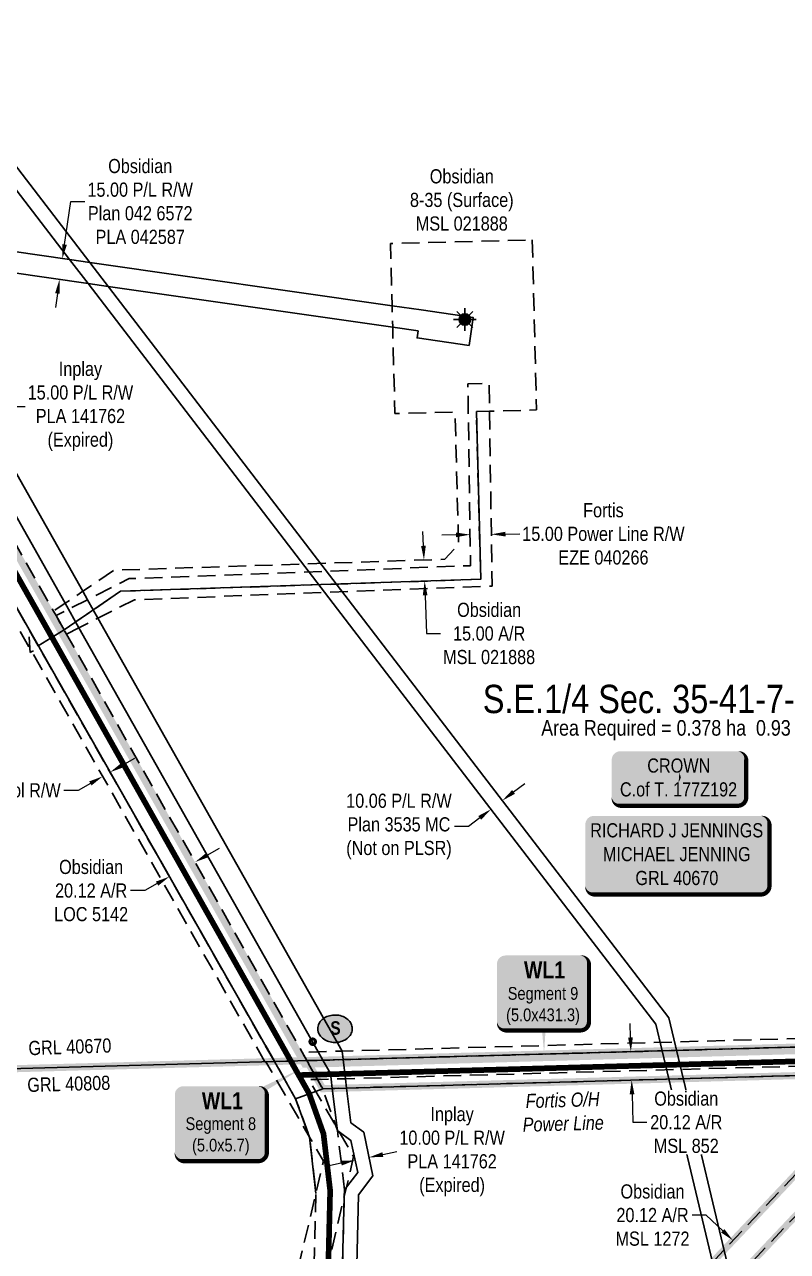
# Model space of a CAD drawing. Extents: x 632269 to 650517, y 5825252 to 5832959.
# Drawn here: x 642421 to 642960, y 5826031 to 5826897 of the extents above; entities that cross this region are included whole.
import ezdxf
from ezdxf.enums import TextEntityAlignment as Align

# ---------------------------------------------------------------- set-up
doc = ezdxf.new("R2010")
doc.units = 0
doc.header["$LTSCALE"] = 5
doc.header["$PDMODE"] = 35
doc.header["$PDSIZE"] = 10
for name, pattern in [('CENTERLINEX3', [5, 2.5, -1, 0.5, -1]), ('foc-ACCESSROAD', [3.75, 2.5, -1.25]), ('foc-FLOWLINE', [3.75, 2.5, -1.25])]:
    doc.linetypes.add(name, pattern=pattern)
doc.layers.get('Defpoints').update_dxf_attribs({"color": 9})
for name, color, linetype in [('AS-OWNER', 7, 'Continuous'), ('AS-POWER', 104, 'foc-POWER'), ('AS-POWER-T', 104, 'Continuous'), ('AS-ROADS', 254, 'Continuous'), ('C-AR', 13, 'foc-ACCESSROAD'), ('C-RW', 13, 'Continuous'), ('C-SYMBOL', 7, 'Continuous'), ('C-WS', 13, 'foc-ACCESSROAD'), ('C-WS-S', 8, 'Continuous'), ('CG-NOTES', 7, 'Continuous'), ('F-EZE', 190, 'foc-FLOWLINE'), ('F-RW', 190, 'Continuous'), ('L-AREAREQUIRED', 7, 'Continuous'), ('L-SEC', 7, 'Continuous'), ('P-PROPOSED-WL1', 10, 'Continuous'), ('P-STATION', 7, 'Continuous')]:
    doc.layers.add(name, color=color, linetype=linetype)
doc.layers.add('AS-TRAPPER BOUNDARY', color=7, linetype='CENTERLINEX3', true_color=0xb85c00, transparency=0.6)
doc.layers.add('AS-TRAPPER-T', color=7, linetype='Continuous', true_color=0xc26100)
for name, color, linetype, lineweight in [('C-AR-T', 13, 'Continuous', 9), ('C-RW-T', 13, 'Continuous', 9), ('C-WS-T', 13, 'Continuous', 9), ('F-EZE-T', 190, 'Continuous', 9), ('F-RW-T', 190, 'Continuous', 9)]:
    doc.layers.add(name, color=color, linetype=linetype, lineweight=lineweight)
doc.styles.add('100L', font='ARIALN.TTF', dxfattribs={"height": 11})
doc.styles.add('175L', font='ARIALN.TTF', dxfattribs={"height": 20})
doc.styles.add('80', font='ARIALN.TTF', dxfattribs={"height": 10})
doc.styles.add('80CG', font='ARIALN.TTF', dxfattribs={"height": 10})
doc.styles.add('BOLD', font='ARIALNB.TTF')
doc.styles.add('foc-LtypeFont', font='ARIALN.TTF', dxfattribs={"height": 7.35})
doc.linetypes.add('foc-POWER', pattern='A,6,-1,["P",foc-LtypeFont,S=0.2,R=0,X=-0.625,Y=-0.75],-1.24,4', length=12.24)
doc.dimstyles.new('Compass 5 000', dxfattribs={"dimscale": 5, "dimtxt": 9, "dimasz": 2, "dimexe": 0.2, "dimexo": 0.0625, "dimgap": 0.5, "dimtad": 0, "dimtih": 1, "dimtoh": 1, "dimzin": 0, "dimdsep": 46, "dimtxsty": '80CG', "dimcen": 0.1, "dimse1": 1, "dimse2": 1, "dimclrd": 256, "dimclrt": 256, "dimaunit": 1, "dimadec": 4, "dimazin": 0, "dimtfac": 0.06, "dimtofl": 0, "dimtmove": 0, "dimatfit": 1, "dimfxl": 0.2, "dimtolj": 1, "dimtzin": 0, "dimlwd": -1, "dimarcsym": 0})

# ---------------------------------------------------------------- blocks, each defined once
blk = doc.blocks.new('*D432')
at = {"layer": 'Defpoints', "color": 0, "transparency": 16777216}
for p in [(642750.89, 5826537.14), (642736.01, 5826528.27), (642751.02, 5826528.49)]:
    blk.add_point(p, dxfattribs=at)
at = {"layer": 'F-EZE-T', "transparency": 16777216}
for p, q in [((642725.88, 5826536.77), (642715.88, 5826536.62)), ((642760.89, 5826537.28), (642770.89, 5826537.43))]:
    blk.add_line(p, q, dxfattribs=at)
for points in [[(642725.86, 5826538.44), (642725.91, 5826535.1), (642735.88, 5826536.92)], [(642760.86, 5826538.95), (642760.91, 5826535.62), (642750.89, 5826537.14)]]:
    blk.add_solid(points, dxfattribs=at)
at = {"layer": 'F-EZE-T', "transparency": 16777216, "insert": (642830.02, 5826537.43), "char_height": 10, "attachment_point": 5, "style": '80CG'}
blk.add_mtext('\\A1;Fortis\\P15.00 Power Line R/W\\PEZE 040266', dxfattribs=at)
blk = doc.blocks.new('*D446')
at = {"layer": 'Defpoints', "color": 0, "transparency": 16777216}
for p in [(642482.03, 5826368.55), (642476.52, 5826366.17), (642476.84, 5826365.6)]:
    blk.add_point(p, dxfattribs=at)
at = {"layer": 'F-EZE-T', "transparency": 16777216}
for p, q in [((642490.4, 5826374.06), (642499.1, 5826379)), ((642467.83, 5826361.23), (642459.13, 5826356.29)), ((642459.13, 5826356.29), (642449.13, 5826356.29))]:
    blk.add_line(p, q, dxfattribs=at)
for points in [[(642489.58, 5826375.51), (642491.23, 5826372.61), (642481.71, 5826369.12)], [(642467, 5826362.68), (642468.65, 5826359.78), (642476.52, 5826366.17)]]:
    blk.add_solid(points, dxfattribs=at)
at = {"layer": 'F-EZE-T', "transparency": 16777216, "insert": (642373.98, 5826356.29), "char_height": 10, "attachment_point": 5, "style": '80CG'}
blk.add_mtext('\\A1;Fortis\\P6.00 Vegetation Control R/W\\PEZE 880143', dxfattribs=at)
blk = doc.blocks.new('*D475')
at = {"layer": 'C-AR-T', "transparency": 16777216}
for p, q in [((642550.39, 5826310.59), (642559.09, 5826315.53)), ((642514.95, 5826290.45), (642506.26, 5826285.51)), ((642506.26, 5826285.51), (642496.26, 5826285.51))]:
    blk.add_line(p, q, dxfattribs=at)
for points in [[(642549.57, 5826312.04), (642551.22, 5826309.14), (642541.7, 5826305.65)], [(642514.13, 5826291.9), (642515.78, 5826289), (642523.65, 5826295.39)]]:
    blk.add_solid(points, dxfattribs=at)
at = {"layer": 'Defpoints', "color": 0, "transparency": 16777216}
for p in [(642542.89, 5826303.56), (642523.65, 5826295.39), (642524.83, 5826293.31)]:
    blk.add_point(p, dxfattribs=at)
at = {"layer": 'C-AR-T', "transparency": 16777216, "insert": (642468.36, 5826285.51), "char_height": 10, "attachment_point": 5, "style": '80CG'}
blk.add_mtext('\\A1;Obsidian\\P20.12 A/R\\PLOC 5142', dxfattribs=at)
blk = doc.blocks.new('*D498')
at = {"layer": 'C-AR-T', "transparency": 16777216}
for p, q in [((642849.11, 5826181.76), (642848.84, 5826191.76)), ((642850.22, 5826141.65), (642850.77, 5826121.88)), ((642850.77, 5826121.88), (642860.77, 5826121.88))]:
    blk.add_line(p, q, dxfattribs=at)
for points in [[(642850.78, 5826181.81), (642847.45, 5826181.72), (642849.39, 5826171.76)], [(642851.89, 5826141.69), (642848.56, 5826141.6), (642849.95, 5826151.64)]]:
    blk.add_solid(points, dxfattribs=at)
at = {"layer": 'Defpoints', "color": 0, "transparency": 16777216}
for p in [(642898.44, 5826173.12), (642849.95, 5826151.64), (642899, 5826153)]:
    blk.add_point(p, dxfattribs=at)
at = {"layer": 'C-AR-T', "transparency": 16777216, "insert": (642888.51, 5826121.88), "char_height": 10, "attachment_point": 5, "style": '80CG', "bg_fill": 3, "box_fill_scale": 1.1, "bg_fill_color": 256, "bg_fill_true_color": 13158600, "bg_fill_transparency": 0}
blk.add_mtext('\\A1;Obsidian\\P20.12 A/R\\PMSL 852', dxfattribs=at)
blk = doc.blocks.new('*D512')
at = {"layer": 'C-AR-T', "transparency": 16777216}
for p, q in [((642902.55, 5826056.32), (642892.55, 5826056.32)), ((642914.24, 5826045.26), (642902.55, 5826056.32)), ((642943.39, 5826017.68), (642950.66, 5826010.81))]:
    blk.add_line(p, q, dxfattribs=at)
for points in [[(642915.38, 5826046.47), (642913.09, 5826044.05), (642921.5, 5826038.39)], [(642944.54, 5826018.89), (642942.25, 5826016.47), (642936.13, 5826024.55)]]:
    blk.add_solid(points, dxfattribs=at)
at = {"layer": 'Defpoints', "color": 0, "transparency": 16777216}
for p in [(642930.28, 5826047.66), (642921.5, 5826038.39), (642944.9, 5826033.82)]:
    blk.add_point(p, dxfattribs=at)
at = {"layer": 'C-AR-T', "transparency": 16777216, "insert": (642864.67, 5826056.32), "char_height": 10, "attachment_point": 5, "style": '80CG'}
blk.add_mtext('\\A1;Obsidian\\P20.12 A/R\\PMSL 1272', dxfattribs=at)
blk = doc.blocks.new('*D526')
at = {"layer": 'C-AR-T', "transparency": 16777216}
for p, q in [((642702.97, 5826529.04), (642702.64, 5826539.04)), ((642704.14, 5826494.05), (642705.05, 5826467.09)), ((642705.05, 5826467.09), (642715.05, 5826467.09))]:
    blk.add_line(p, q, dxfattribs=at)
for points in [[(642704.64, 5826529.1), (642701.31, 5826528.99), (642703.31, 5826519.05)], [(642705.81, 5826494.11), (642702.48, 5826494), (642703.81, 5826504.05)]]:
    blk.add_solid(points, dxfattribs=at)
at = {"layer": 'Defpoints', "color": 0, "transparency": 16777216}
for p in [(642689.74, 5826518.59), (642690.25, 5826503.59), (642703.81, 5826504.05)]:
    blk.add_point(p, dxfattribs=at)
at = {"layer": 'C-AR-T', "transparency": 16777216, "insert": (642749.35, 5826467.09), "char_height": 10, "attachment_point": 5, "style": '80CG'}
blk.add_mtext('\\A1;Obsidian\\P15.00 A/R\\PMSL 021888', dxfattribs=at)
blk = doc.blocks.new('*D573')
at = {"layer": 'C-RW-T', "transparency": 16777216}
for p, q in [((642543.23, 5825974.76), (642533.23, 5825974.76)), ((642544.62, 5825951.72), (642543.23, 5825974.76)), ((642546.42, 5825921.72), (642547.02, 5825911.73))]:
    blk.add_line(p, q, dxfattribs=at)
for points in [[(642546.28, 5825951.82), (642542.95, 5825951.62), (642545.22, 5825941.74)], [(642548.08, 5825921.82), (642544.76, 5825921.62), (642545.82, 5825931.7)]]:
    blk.add_solid(points, dxfattribs=at)
at = {"layer": 'Defpoints', "color": 0, "transparency": 16777216}
for p in [(642532.94, 5825941), (642545.22, 5825941.74), (642533.54, 5825930.96)]:
    blk.add_point(p, dxfattribs=at)
at = {"layer": 'C-RW-T', "transparency": 16777216, "insert": (642494.15, 5825974.76), "char_height": 10, "attachment_point": 5, "style": '80CG'}
blk.add_mtext('\\A1;Obsidian\\P10.06 P/L R/W\\PPlan 3703 NY\\PPLA 2202', dxfattribs=at)
blk = doc.blocks.new('*D597')
at = {"layer": 'C-RW-T', "transparency": 16777216}
for p, q in [((642449.57, 5826741.9), (642453.93, 5826772.19)), ((642453.93, 5826772.19), (642463.93, 5826772.19)), ((642444.59, 5826707.27), (642443.17, 5826697.37))]:
    blk.add_line(p, q, dxfattribs=at)
for points in [[(642447.92, 5826742.14), (642451.22, 5826741.66), (642448.15, 5826732)], [(642442.94, 5826707.5), (642446.24, 5826707.03), (642446.02, 5826717.16)]]:
    blk.add_solid(points, dxfattribs=at)
at = {"layer": 'Defpoints', "color": 0, "transparency": 16777216}
for p in [(642446.02, 5826717.16), (642514.56, 5826722.45), (642512.43, 5826707.62)]:
    blk.add_point(p, dxfattribs=at)
at = {"layer": 'C-RW-T', "transparency": 16777216, "insert": (642503.01, 5826772.19), "char_height": 10, "attachment_point": 5, "style": '80CG'}
blk.add_mtext('\\A1;Obsidian\\P15.00 P/L R/W\\PPlan 042 6572\\PPLA 042587', dxfattribs=at)
blk = doc.blocks.new('*D644')
at = {"layer": 'Defpoints', "color": 0, "transparency": 16777216}
for p in [(642654.47, 5826096.39), (642664.25, 5826098.43), (642664.53, 5826097.09)]:
    blk.add_point(p, dxfattribs=at)
at = {"layer": 'F-RW-T', "transparency": 16777216}
for p, q in [((642674.32, 5826099.13), (642684.11, 5826101.17)), ((642644.96, 5826093), (642635.17, 5826090.96))]:
    blk.add_line(p, q, dxfattribs=at)
for points in [[(642673.98, 5826100.76), (642674.66, 5826097.5), (642664.53, 5826097.09)], [(642644.62, 5826094.63), (642645.3, 5826091.37), (642654.75, 5826095.04)]]:
    blk.add_solid(points, dxfattribs=at)
at = {"layer": 'F-RW-T', "transparency": 16777216, "insert": (642723.2, 5826101.17), "char_height": 10, "attachment_point": 5, "style": '80CG'}
blk.add_mtext('\\A1;Inplay\\P10.00 P/L R/W\\PPLA 141762\\P(Expired)', dxfattribs=at)
blk = doc.blocks.new('*D645')
at = {"layer": 'Defpoints', "color": 0, "transparency": 16777216}
for p in [(642394.31, 5826617.7), (642396.86, 5826613.18), (642383.79, 5826605.81)]:
    blk.add_point(p, dxfattribs=at)
at = {"layer": 'F-RW-T', "transparency": 16777216}
for p, q in [((642403.02, 5826622.61), (642411.73, 5826627.53)), ((642411.73, 5826627.53), (642421.73, 5826627.53)), ((642372.53, 5826605.42), (642363.82, 5826600.51))]:
    blk.add_line(p, q, dxfattribs=at)
for points in [[(642402.2, 5826624.06), (642403.84, 5826621.16), (642394.31, 5826617.7)], [(642371.71, 5826606.87), (642373.35, 5826603.97), (642381.24, 5826610.33)]]:
    blk.add_solid(points, dxfattribs=at)
at = {"layer": 'F-RW-T', "transparency": 16777216, "insert": (642460.81, 5826627.53), "char_height": 10, "attachment_point": 5, "style": '80CG'}
blk.add_mtext('\\A1;Inplay\\P15.00 P/L R/W\\PPLA 141762\\P(Expired)', dxfattribs=at)
blk = doc.blocks.new('GAS')
h = blk.add_hatch(color=255)
h.dxf.hatch_style = 1
edge = h.paths.add_edge_path()
edge.add_arc((0, 0), 0.9, 0, 360)
for p, q in [((-0.81, 0), (-1.62, 0)), ((-0.57, 0.57), (-1.14, 1.14)), ((0, 0.81), (0, 1.62)), ((0.57, 0.57), (1.14, 1.14)), ((1.62, 0), (0.81, 0)), ((-0.57, -0.57), (-1.14, -1.14)), ((0, -0.81), (0, -1.62)), ((1.14, -1.14), (0.57, -0.57))]:
    blk.add_line(p, q)
blk.add_circle((0, 0), 0.8)
blk = doc.blocks.new('AA')
at = {"const_width": 4}
blk.add_lwpolyline([(-1, 0, 1), (1, 0, 1)], format="xyb", close=True, dxfattribs=at)
blk.add_circle((0, 0), 2)
blk = doc.blocks.new('Route_Letters')
h = blk.add_hatch(color=255)
h.dxf.hatch_style = 1
edge = h.paths.add_edge_path()
edge.add_ellipse((-0.12, 0.46), major_axis=(-11.97, 0), ratio=0.789318, start_angle=0, end_angle=360)
at = {"color": 5}
blk.add_open_spline([(-12.34, 0.46), (-12.34, -0.25), (-12.24, -0.97), (-11.72, -2.79), (-11.14, -3.88), (-9.56, -5.81), (-8.54, -6.66), (-6.22, -8.02), (-4.9, -8.54), (-2.12, -9.17), (-0.66, -9.3), (2.22, -9.13), (3.64, -8.84), (6.27, -7.89), (7.48, -7.22), (9.54, -5.6), (10.38, -4.64), (11.6, -2.54), (11.97, -1.4), (12.18, 0.91), (12.02, 2.08), (11.2, 4.3), (10.54, 5.35), (8.8, 7.2), (7.72, 7.99), (5.29, 9.24), (3.93, 9.68), (1.11, 10.18), (-0.35, 10.23), (-3.22, 9.91), (-4.61, 9.55), (-7.16, 8.47), (-8.32, 7.75), (-10.24, 6.02), (-11, 5.02), (-12.05, 2.86), (-12.32, 1.7), (-12.34, 0.52), (-12.34, 0.49), (-12.34, 0.46)], degree=3, knots=[0, 0, 0, 0, 0.219529, 0.219529, 0.575727, 0.575727, 0.931924, 0.931924, 1.288121, 1.288121, 1.644318, 1.644318, 2.000515, 2.000515, 2.356712, 2.356712, 2.712909, 2.712909, 3.069107, 3.069107, 3.425304, 3.425304, 3.781501, 3.781501, 4.137698, 4.137698, 4.493895, 4.493895, 4.850092, 4.850092, 5.20629, 5.20629, 5.562487, 5.562487, 5.918684, 5.918684, 6.274881, 6.274881, 6.283185, 6.283185, 6.283185, 6.283185], dxfattribs=at)
at = {"color": 14, "style": 'BOLD'}
blk.add_attdef('A', text='', height=9.5, dxfattribs=at).set_placement((0.22, 0.98), align=Align.MIDDLE)
blk = doc.blocks.new('*U778')
h = blk.add_hatch(color=59)
edge = h.paths.add_edge_path()
edge.add_line((-41.5, -20), (41.5, -20))
edge.add_arc((41.5, -14), 6, 270, 360)
edge.add_line((47.5, -14), (47.5, 12.5))
edge.add_arc((41.5, 12.5), 6, 0, 90)
edge.add_line((41.5, 18.5), (-41.5, 18.5))
edge.add_arc((-41.5, 12.5), 6, 90, 180)
edge.add_line((-47.5, 12.5), (-47.5, -14))
edge.add_arc((-41.5, -14), 6, 180, 270)
at = {"color": 1, "flags": 128}
blk.add_lwpolyline([(-41.5, -20, 3, 3, 0), (41.5, -20, 3, 3, 0.414214), (47.5, -14, 3, 3, 0), (47.5, 12.5, 3, 0, 0.414214), (41.5, 18.5, 0, 0, 0), (-41.5, 18.5, 0, 0, 0.414214), (-47.5, 12.5, 0, 0, 0), (-47.5, -14, 0, 3, 0.414214)], format="xyseb", close=True, dxfattribs=at)
blk.add_lwpolyline([(1.32, -0.1, 0, 7.5, 0), (0, 0, 0, 0, 0)], format="xyseb", dxfattribs=at)
at = {"color": 1, "style": '80'}
blk.add_attdef('ENTER_TEXT_001', (-37.03, -4.99), '', height=10, dxfattribs=at)
blk = doc.blocks.new('*D824')
at = {"layer": 'Defpoints', "color": 0, "transparency": 16777216}
for p in [(642750.64, 5826342.98), (642766.4, 5826338.98), (642758.41, 5826332.85)]:
    blk.add_point(p, dxfattribs=at)
at = {"layer": 'F-RW-T', "transparency": 16777216}
for p, q in [((642766.57, 5826355.19), (642774.51, 5826361.27)), ((642742.7, 5826336.9), (642734.77, 5826330.82)), ((642734.77, 5826330.82), (642724.77, 5826330.82))]:
    blk.add_line(p, q, dxfattribs=at)
for points in [[(642765.56, 5826356.51), (642767.59, 5826353.87), (642758.64, 5826349.11)], [(642741.69, 5826338.22), (642743.72, 5826335.58), (642750.64, 5826342.98)]]:
    blk.add_solid(points, dxfattribs=at)
at = {"layer": 'F-RW-T', "transparency": 16777216, "insert": (642685.68, 5826330.82), "char_height": 10, "attachment_point": 5, "style": '80CG'}
blk.add_mtext('\\A1;10.06 P/L R/W\\PPlan 3535 MC\\P(Not on PLSR)', dxfattribs=at)
blk = doc.blocks.new('*U833')
h = blk.add_hatch(color=59)
edge = h.paths.add_edge_path()
edge.add_line((-59, -28.5), (59, -28.5))
edge.add_arc((59, -22.5), 6, 270, 360)
edge.add_line((65, -22.5), (65, 21))
edge.add_arc((59, 21), 6, 0, 90)
edge.add_line((59, 27), (-59, 27))
edge.add_arc((-59, 21), 6, 90, 180)
edge.add_line((-65, 21), (-65, -22.5))
edge.add_arc((-59, -22.5), 6, 180, 270)
at = {"color": 1, "flags": 128}
blk.add_lwpolyline([(-59, -28.5, 3, 3, 0), (59, -28.5, 3, 3, 0.414214), (65, -22.5, 3, 3, 0), (65, 21, 3, 0, 0.414214), (59, 27, 0, 0, 0), (-59, 27, 0, 0, 0.414214), (-65, 21, 0, 0, 0), (-65, -22.5, 0, 3, 0.414214)], format="xyseb", close=True, dxfattribs=at)
blk.add_lwpolyline([(-23.59, -2.98, 0, 7.5, 0), (0, 0, 0, 0, 0)], format="xyseb", dxfattribs=at)
at = {"color": 1, "style": '80'}
blk.add_attdef('ENTER_TEXT_001', (-37.03, -4.99), '', height=10, dxfattribs=at)
blk = doc.blocks.new('*U849')
h = blk.add_hatch(color=254)
edge = h.paths.add_edge_path()
edge.add_line((-26.5, -34.46), (26.5, -34.46))
edge.add_arc((26.5, -28.46), 6, 270, 360)
edge.add_line((32.5, -28.46), (32.5, 12.5))
edge.add_arc((26.5, 12.5), 6, 0, 90)
edge.add_line((26.5, 18.5), (-26.5, 18.5))
edge.add_arc((-26.5, 12.5), 6, 90, 180)
edge.add_line((-32.5, 12.5), (-32.5, -28.46))
edge.add_arc((-26.5, -28.46), 6, 180, 270)
at = {"color": 1, "true_color": 0xff1414, "flags": 128}
blk.add_lwpolyline([(57.95, 31.51, 0, 7.5, 0), (0, 0, 0, 0, 0)], format="xyseb", dxfattribs=at)
blk.add_lwpolyline([(-26.5, -34.46, 3, 3, 0), (26.5, -34.46, 3, 3, 0.414214), (32.5, -28.46, 3, 3, 0), (32.5, 12.5, 3, 0, 0.414214), (26.5, 18.5, 0, 0, 0), (-26.5, 18.5, 0, 0, 0.414214), (-32.5, 12.5, 0, 0, 0), (-32.5, -28.46, 0, 3, 0.414214)], format="xyseb", close=True, dxfattribs=at)
at = {"color": 1, "true_color": 0xff1414}
for tag, p, height, style in [('TEMP_AREA_W1_001', (-9.21, 2.24), 12, 'BOLD'), ('ENTER_TEXT_001', (-30.66, -12.93), 9, '80')]:
    blk.add_attdef(tag, p, '', height=height, dxfattribs=dict(at, style=style))
blk = doc.blocks.new('*U850')
h = blk.add_hatch(color=254)
edge = h.paths.add_edge_path()
edge.add_line((-26.5, -34.46), (26.5, -34.46))
edge.add_arc((26.5, -28.46), 6, 270, 360)
edge.add_line((32.5, -28.46), (32.5, 12.5))
edge.add_arc((26.5, 12.5), 6, 0, 90)
edge.add_line((26.5, 18.5), (-26.5, 18.5))
edge.add_arc((-26.5, 12.5), 6, 90, 180)
edge.add_line((-32.5, 12.5), (-32.5, -28.46))
edge.add_arc((-26.5, -28.46), 6, 180, 270)
at = {"color": 1, "true_color": 0xff1414, "flags": 128}
blk.add_lwpolyline([(-26.5, -34.46, 3, 3, 0), (26.5, -34.46, 3, 3, 0.414214), (32.5, -28.46, 3, 3, 0), (32.5, 12.5, 3, 0, 0.414214), (26.5, 18.5, 0, 0, 0), (-26.5, 18.5, 0, 0, 0.414214), (-32.5, 12.5, 0, 0, 0), (-32.5, -28.46, 0, 3, 0.414214)], format="xyseb", close=True, dxfattribs=at)
blk.add_lwpolyline([(0.81, -51.2, 0, 7.5, 0), (0, 0, 0, 0, 0)], format="xyseb", dxfattribs=at)
at = {"color": 1, "true_color": 0xff1414}
for tag, p, height, style in [('TEMP_AREA_W1_001', (-9.21, 2.24), 12, 'BOLD'), ('ENTER_TEXT_001', (-30.66, -12.93), 9, '80')]:
    blk.add_attdef(tag, p, '', height=height, dxfattribs=dict(at, style=style))

msp = doc.modelspace()

# ---------------------------------------------------------------- hatches: boundary and pattern name
at = {"layer": 'P-PROPOSED-WL1', "linetype": 'Continuous'}
h = msp.add_hatch(color=256, dxfattribs=at)
h.dxf.hatch_style = 1
h.paths.add_polyline_path([(643053.036, 5826177.405), (643053.183, 5826172.408), (642652.061, 5826161.314), (642646.423, 5826161.142), (642631.215, 5826160.721), (642617.828, 5826160.351), (642613.014, 5826168.905), (642446.628, 5826464.232), (642444.895, 5826467.297), (642439.235, 5826477.311), (642437.483, 5826480.41), (642334.501, 5826662.59), (642324.65, 5826676.946), (642283.355, 5826737.13), (642229.048, 5826816.278), (642134.609, 5826953.795), (642070.363, 5827047.452), (642061.896, 5827059.768), (641871.082, 5827337.955), (641811.883, 5827424.26), (641694.172, 5827595.81), (641691.906, 5827599.113), (641677.332, 5827620.355), (641654.645, 5827715.616), (641652.258, 5827725.64), (641651.499, 5827728.828), (641649.868, 5827735.675), (641649.118, 5827738.825), (641647.651, 5827744.977), (641652.753, 5827745.129), (641653.98, 5827739.985), (641654.73, 5827736.832), (641656.361, 5827729.986), (641657.12, 5827726.798), (641659.507, 5827716.774), (641681.979, 5827622.416), (641696.028, 5827601.94), (641698.294, 5827598.637), (641816.004, 5827427.088), (641875.204, 5827340.782), (642066.016, 5827062.598), (642074.482, 5827050.283), (642138.731, 5826956.622), (642233.169, 5826819.108), (642287.476, 5826739.958), (642328.772, 5826679.774), (642338.745, 5826665.239), (642441.835, 5826482.869), (642443.586, 5826479.77), (642449.247, 5826469.757), (642450.981, 5826466.689), (642617.369, 5826171.359), (642620.705, 5826165.431), (642631.077, 5826165.718), (642646.277, 5826166.138), (642651.916, 5826166.31)])

# ---------------------------------------------------------------- linework, layer by layer
at = {"layer": 'AS-POWER', "flags": 128}
for points in [[(642159.796, 5826883.418), (642171.938, 5826872.76), (642234.151, 5826782.091), (642309.3, 5826672.567), (642597.718, 5826164.795), (642612.756, 5826138.559), (642622.553, 5826111.428), (642626.994, 5826071.645)], [(642612.756, 5826138.559), (642631.878, 5826145.616), (643033.468, 5826156.723), (643053.634, 5826157.122), (643081.554, 5826178.251), (643608.981, 5826735.684), (644369.666, 5826751.808), (644467.068, 5826839.373)], [(642431.053, 5826458.338), (642449.247, 5826469.757), (642489.152, 5826496.931), (642743.378, 5826505.373), (642740.329, 5826623.912)]]:
    msp.add_lwpolyline(points, dxfattribs=at)
at = {"layer": 'AS-ROADS', "const_width": 3.999, "flags": 128}
for points in [[(641807.707, 5827421.39), (641866.911, 5827335.093), (642057.726, 5827056.905), (642066.194, 5827044.586), (642130.438, 5826950.933), (642224.878, 5826813.415), (642279.184, 5826734.268), (642320.48, 5826674.084), (642330.205, 5826659.91), (642433.08, 5826477.92), (642434.831, 5826474.822), (642440.492, 5826464.808), (642442.222, 5826461.746), (642608.607, 5826166.422), (642611.94, 5826160.499), (642619.435, 5826147.2), (642622.332, 5826142.061), (642631.635, 5826115.904), (642632.407, 5826113.768), (642637.103, 5826073.642), (642637.009, 5826069.803), (642635.67, 5826015.051)], [(643604.539, 5826745.622), (643057.303, 5826167.253), (643033.23, 5826166.777), (642648.434, 5826156.126), (642642.921, 5826155.974), (642638.353, 5826155.851), (642614.916, 5826155.219)]]:
    msp.add_lwpolyline(points, dxfattribs=at)
at = {"layer": 'AS-TRAPPER BOUNDARY', "const_width": 4.998, "flags": 128}
msp.add_lwpolyline([(642620.705, 5826165.431), (642631.093, 5826147), (642631.878, 5826145.616), (643033.468, 5826156.723), (642895.919, 5826011.348), (642773.966, 5826007.976), (642777.339, 5825886.023), (642899.291, 5825889.395), (642896.706, 5825982.887), (643047.354, 5826142.104), (643053.873, 5826148.994)], dxfattribs=at)
at = {"layer": 'C-AR', "flags": 128}
msp.add_lwpolyline([(642396.889, 5825466.058), (642455.295, 5825356.774), (642432.798, 5825356.154), (642379.306, 5825456.242), (642365.704, 5825479.596), (642359.612, 5825506.092), (642357.614, 5825532), (642364.201, 5825619.23), (642368.728, 5825691.075), (642386.34, 5825741.56), (642402.858, 5825776.865), (642407.254, 5825786.263), (642412.469, 5825797.41), (642417.066, 5825805.007), (642426.664, 5825820.866), (642457.58, 5825846.332), (642539.295, 5825882.063), (642577.312, 5825921.47), (642578.658, 5825923.7), (642585.006, 5825934.121), (642591.368, 5825944.575), (642600.765, 5825960.384), (642609.968, 5825975.721), (642625.658, 5826017.016), (642626.994, 5826071.645), (642627.032, 5826073.177), (642622.553, 5826111.428), (642612.756, 5826138.559), (642597.864, 5826164.799), (642431.807, 5826457.001), (642424.422, 5826470.086), (642309.3, 5826672.567), (642234.151, 5826782.091), (642171.938, 5826872.76), (642165.872, 5826881.601), (642162.822, 5826886.045), (642160.476, 5826889.464), (642157.095, 5826894.391), (642154.219, 5826898.583), (642114.844, 5826955.968), (642057.923, 5827038.924), (642049.434, 5827051.295), (641681.718, 5827587.208), (641679.453, 5827590.51), (641663.261, 5827614.111), (641638.956, 5827716.171), (641636.574, 5827726.173), (641635.813, 5827729.373), (641634.195, 5827736.164), (641633.432, 5827739.371), (641632.203, 5827744.517), (641652.753, 5827745.129), (641653.98, 5827739.985), (641654.73, 5827736.832), (641656.361, 5827729.986), (641657.12, 5827726.798), (641659.507, 5827716.774), (641681.979, 5827622.416), (641696.027, 5827601.94), (641698.293, 5827598.637), (641816, 5827427.08), (641875.204, 5827340.782), (642066.016, 5827062.598), (642074.482, 5827050.283), (642138.731, 5826956.622), (642233.169, 5826819.108), (642287.476, 5826739.958), (642328.772, 5826679.774), (642338.745, 5826665.239), (642441.835, 5826482.869), (642443.586, 5826479.77), (642449.247, 5826469.757), (642450.981, 5826466.689), (642617.369, 5826171.359), (642620.705, 5826165.431), (642628.196, 5826152.137), (642631.093, 5826147), (642641.094, 5826119.321), (642642.26, 5826116.092), (642647.174, 5826074.106), (642647.063, 5826069.557), (642645.682, 5826013.086), (642644.398, 5826009.708), (642630.165, 5825972.247), (642628.06, 5825966.707), (642619.499, 5825952.502), (642615.557, 5825945.961), (642609.421, 5825935.521), (642603.097, 5825925.208), (642593.32, 5825909.065), (642550.978, 5825865.175), (642468.248, 5825829.036), (642442.112, 5825807.507), (642430.25, 5825787.906), (642427.676, 5825782.405), (642423.298, 5825773.048), (642405.011, 5825733.959), (642388.648, 5825687.052), (642384.286, 5825617.838), (642377.806, 5825532.016), (642379.57, 5825509.139), (642384.64, 5825487.087), (642396.889, 5825466.058)], close=True, dxfattribs=at)
at = {"layer": 'C-RW'}
msp.add_lwpolyline([(642309.649, 5826751.909), (642453.183, 5826731.276), (642467.414, 5826729.23), (642680.853, 5826698.552), (642701.345, 5826695.607), (642737.977, 5826690.336), (642735.843, 5826675.495), (642735.843, 5826675.495), (642735.132, 5826670.545), (642698.499, 5826675.812), (642699.211, 5826680.76), (642681.244, 5826683.343), (642480.451, 5826712.214), (642466.22, 5826714.259), (642328.925, 5826733.997)], dxfattribs=at)
at = {"layer": 'C-WS', "flags": 128}
for points in [[(642779.756, 5826745.044), (642782.842, 5826625.006), (642749.612, 5826624.151), (642740.329, 5826623.912), (642743.378, 5826505.373), (642581.414, 5826499.942), (642489.152, 5826496.931), (642469.844, 5826483.783), (642457.409, 5826475.316), (642449.247, 5826469.757), (642443.586, 5826479.77), (642441.835, 5826482.869), (642450.008, 5826488.435), (642462.443, 5826496.903), (642484.306, 5826511.791), (642580.916, 5826514.944), (642717.989, 5826519.539), (642727.733, 5826529.878), (642725.324, 5826623.527), (642682.81, 5826622.433), (642681.244, 5826683.343), (642680.853, 5826698.552), (642679.724, 5826742.471), (642779.756, 5826745.044)], [(643053.036, 5826177.405), (643053.634, 5826157.122), (643033.468, 5826156.723), (642648.712, 5826146.073), (642643.199, 5826145.921), (642638.624, 5826145.798), (642631.878, 5826145.616), (642631.093, 5826147), (642620.7, 5826165.431), (642631.077, 5826165.718), (642632.041, 5826165.744), (642646.277, 5826166.138), (643053.036, 5826177.405)], [(643047.354, 5826142.104), (642896.706, 5825982.887), (642899.291, 5825889.395), (642777.339, 5825886.023), (642775.695, 5825945.465), (642775.416, 5825955.515), (642773.966, 5826007.976), (642895.919, 5826011.348), (643023.729, 5826146.439), (643033.468, 5826156.724), (643053.634, 5826157.122), (643053.873, 5826148.994), (643047.354, 5826142.104)]]:
    msp.add_lwpolyline(points, close=True, dxfattribs=at)
at = {"layer": 'F-EZE', "flags": 128}
for points in [[(642165.872, 5826881.601), (642171.938, 5826872.76), (642234.151, 5826782.091), (642309.3, 5826672.567), (642424.422, 5826470.086), (642431.807, 5826457.001), (642597.718, 5826164.795), (642591.716, 5826164.63), (642591.069, 5826164.611), (642426.443, 5826454.289), (642425.098, 5826456.654), (642304.201, 5826669.387), (642234.445, 5826771.051), (642167.521, 5826868.587), (642161.675, 5826877.111), (642091.887, 5826816.474), (642089.516, 5826814.414), (642086.515, 5826818.926), (642086.163, 5826819.454), (642088.809, 5826821.752), (642159.796, 5826883.418), (642162.822, 5826886.045), (642165.872, 5826881.601)], [(642459.77, 5826471.13), (642450.981, 5826466.689), (642449.247, 5826469.757), (642443.586, 5826479.77), (642452.388, 5826484.217), (642465.782, 5826490.985), (642495.17, 5826505.834), (642736.203, 5826514.986), (642734.317, 5826643.501), (642749.324, 5826643.721), (642749.612, 5826624.151), (642751.427, 5826500.543), (642632.885, 5826496.043), (642499.015, 5826490.959), (642473.163, 5826477.898), (642459.77, 5826471.13)], [(642426.445, 5826454.291), (642425.25, 5826453.688), (642425.1, 5826456.657), (642424.422, 5826470.086), (642431.807, 5826457.001), (642426.445, 5826454.291)], [(643053.036, 5826177.405), (643053.434, 5826163.901), (642647.911, 5826152.682), (642639.53, 5826152.451), (642637.816, 5826152.404), (642628.196, 5826152.137), (642622.178, 5826151.972), (642641.094, 5826119.321), (642642.072, 5826117.633), (642643.483, 5826115.197), (642653.669, 5826097.614), (642648.569, 5826075.952), (642647.063, 5826069.557), (642619.499, 5825952.502), (642617.993, 5825946.107), (642617.853, 5825945.514), (642634.793, 5825944.339), (642637.659, 5825944.14), (642637.177, 5825937.19), (642636.325, 5825924.177), (642613.206, 5825925.775), (642603.121, 5825925.168), (642578.667, 5825923.698), (642258.263, 5825904.442), (642257.967, 5825914.4), (642257.667, 5825924.455), (642591.424, 5825944.513), (642597.14, 5825944.857), (642600.787, 5825960.349), (642626.994, 5826071.645), (642632.367, 5826094.462), (642622.553, 5826111.412), (642591.716, 5826164.629), (642597.864, 5826164.799), (642620.002, 5826165.411), (642620.705, 5826165.431), (642631.077, 5826165.718), (642632.041, 5826165.744), (642646.279, 5826166.138), (643053.036, 5826177.405)], [(643052.882, 5826183.407), (643053.036, 5826177.405), (642646.279, 5826166.138), (642632.041, 5826165.744), (642631.077, 5826165.718), (642620.705, 5826165.431), (642617.369, 5826171.359), (642628.697, 5826171.671), (642645.548, 5826172.144), (643052.882, 5826183.407)]]:
    msp.add_lwpolyline(points, close=True, dxfattribs=at)
at = {"layer": 'F-RW'}
for points in [[(641922.816, 5827399.941), (641907.844, 5827346.22), (642078.738, 5827097.227), (642096.776, 5827088.603), (642186.451, 5826957.931), (642231.214, 5826892.705), (642329.819, 5826749.016), (642338.594, 5826747.753), (642349.42, 5826731.05), (642354.354, 5826723.436), (642358.849, 5826680.569), (642462.439, 5826496.899), (642465.779, 5826490.98), (642469.84, 5826483.78), (642473.161, 5826477.895), (642645.54, 5826172.222), (642646.277, 5826166.138), (642647.911, 5826152.682), (642648.712, 5826146.073), (642651.683, 5826121.581), (642660.821, 5826114.887), (642667.245, 5826084.092), (642657.089, 5826070.646), (642655.634, 5826011.133)], [(642645.682, 5826013.086), (642647.063, 5826069.557), (642647.174, 5826074.106), (642648.569, 5826075.952), (642656.531, 5826086.494), (642651.818, 5826109.09), (642643.483, 5826115.197), (642642.26, 5826116.092), (642642.072, 5826117.633), (642638.624, 5826145.798), (642637.816, 5826152.404), (642637.331, 5826156.366), (642632.033, 5826165.744), (642628.697, 5826171.671), (642459.768, 5826471.127), (642457.405, 5826475.312), (642452.385, 5826484.212), (642450.004, 5826488.431), (642344.268, 5826675.882)]]:
    msp.add_lwpolyline(points, dxfattribs=at)
at = {"layer": 'L-SEC'}
msp.add_line((642250.796, 5826155.217), (643053.036, 5826177.405), dxfattribs=at)

# ---------------------------------------------------------------- block references
ref = msp.add_blockref('*U778', (642883.37, 5826365.429), dxfattribs=dict(xscale=0.999675, yscale=0.999675, zscale=0.999675))
ref.add_attrib('ENTER_TEXT_001', 'CROWN', (642860.969, 5826368.85), dxfattribs={"color": 1, "height": 9.9968, "style": '80'})
ref.add_attrib('ENTER_TEXT_002', 'C.of T. 177Z192', (642841.671, 5826352.012), dxfattribs={"color": 1, "height": 9.99675, "style": '80'})
at = {"layer": 'AS-OWNER'}
ref = msp.add_blockref('*U833', (642882.243, 5826311.279), dxfattribs=dict(at, xscale=0.999675, yscale=0.999675, zscale=0.999675))
ref.add_attrib('ENTER_TEXT_001', 'RICHARD J JENNINGS', (642820.684, 5826323.119), dxfattribs={"layer": '0', "color": 1, "height": 9.99675, "style": '80'})
ref.add_attrib('ENTER_TEXT_002', 'MICHAEL JENNING', (642829.647, 5826306.28), dxfattribs={"layer": '0', "color": 1, "height": 9.99675, "style": '80'})
ref.add_attrib('ENTER_TEXT_003', 'GRL 40670', (642852.573, 5826289.442), dxfattribs={"layer": '0', "color": 1, "height": 9.9968, "style": '80'})
at = {"layer": 'C-WS-S', "xscale": 4.998345000000032, "yscale": 4.998345000000032, "zscale": 4.998345000000032, "rotation": 0.08236396073204832}
msp.add_blockref('GAS', (642732.171, 5826688.859), dxfattribs=at)
at = {"layer": 'CG-NOTES'}
ref = msp.add_blockref('*U850', (642787.35, 5826221.219), dxfattribs=dict(at, xscale=0.9990826203757268, yscale=0.9990826203757268, zscale=0.9990826203757268))
ref.add_attrib('TEMP_AREA_W1_001', 'WL1', (642773.95, 5826223.461), dxfattribs={"layer": '0', "color": 1, "true_color": 0xff1414, "height": 11.989, "style": 'BOLD'})
ref.add_attrib('ENTER_TEXT_001', 'Segment 9', (642762.46, 5826208.435), dxfattribs={"layer": '0', "color": 1, "true_color": 0xff1414, "height": 8.9917, "style": '80'})
ref.add_attrib('ENTER_TEXT_002', '(5.0x431.3)', (642761.316, 5826193.295), dxfattribs={"layer": '0', "color": 1, "true_color": 0xff1414, "height": 8.99174, "style": '80'})
ref = msp.add_blockref('*U849', (642559.929, 5826128.873), dxfattribs=dict(at, xscale=0.9990826203757268, yscale=0.9990826203757268, zscale=0.9990826203757268))
ref.add_attrib('TEMP_AREA_W1_001', 'WL1', (642546.53, 5826131.116), dxfattribs={"layer": '0', "color": 1, "true_color": 0xff1414, "height": 11.989, "style": 'BOLD'})
ref.add_attrib('ENTER_TEXT_001', 'Segment 8', (642535.018, 5826116.408), dxfattribs={"layer": '0', "color": 1, "true_color": 0xff1414, "height": 8.9917, "style": '80'})
ref.add_attrib('ENTER_TEXT_002', '(5.0x5.7)', (642539.603, 5826101.269), dxfattribs={"layer": '0', "color": 1, "true_color": 0xff1414, "height": 8.9917, "style": '80'})
at = {"layer": 'P-STATION'}
ref = msp.add_blockref('Route_Letters', (642640.65, 5826187.513), dxfattribs=dict(at, xscale=0.9993181160249874, yscale=0.9993181160249874, zscale=0.9993181160249874))
ref.add_attrib('A', 'S', dxfattribs={"layer": '0', "color": 170, "height": 9.494, "style": 'BOLD'}).set_placement((642640.874, 5826188.488), align=Align.MIDDLE)
at = {"layer": 'P-STATION', "xscale": 0.9993181160249874, "yscale": 0.9993181160249874, "zscale": 0.9993181160249874}
msp.add_blockref('AA', (642624.775, 5826178.808), dxfattribs=at)

# ---------------------------------------------------------------- texts
at = {"layer": 'C-SYMBOL', "color": 3, "style": '175L'}
msp.add_text('S.E.1/4 Sec. 35-41-7-W.5M.', height=19.9935, dxfattribs=at).set_placement((642888.075, 5826404.874), align=Align.BOTTOM_CENTER)

# ---------------------------------------------------------------- dimensions: what is measured, and where the dimension line sits
at = {"layer": 'C-AR-T', "color": 3}
dim = msp.add_linear_dim(base=(642703.809, 5826504.046), p1=(642689.744, 5826518.592), p2=(642690.246, 5826503.591), angle=271.920343, text='Obsidian\\P15.00 A/R\\PMSL 021888', dimstyle='Compass 5 000', dxfattribs=at)
dim.commit()
dim.dimension.update_dxf_attribs({"geometry": '*D526', "text_midpoint": (642749.346, 5826467.088), "dimtype": 161})
at = {"layer": 'C-AR-T'}
dim = msp.add_aligned_dim(p1=(642542.885, 5826303.563), p2=(642524.835, 5826293.305), distance=-2.403, text='Obsidian\\P20.12 A/R\\PLOC 5142', dimstyle='Compass 5 000', dxfattribs=at)
dim.commit()
dim.dimension.update_dxf_attribs({"geometry": '*D475', "text_midpoint": (642468.36, 5826285.513)})
at = {"layer": 'C-RW-T'}
for base, p1, p2, angle, text, picture, middle in [((642446.017, 5826717.165), (642514.562, 5826722.453), (642512.428, 5826707.616), 261.817943, 'Obsidian\\P15.00 P/L R/W\\PPlan 042 6572\\PPLA 042587', '*D597', (642503.012, 5826772.193)), ((642545.216, 5825941.736), (642533.54, 5825930.961), (642532.937, 5825940.998), 93.439139, 'Obsidian\\P10.06 P/L R/W\\PPlan 3703 NY\\PPLA 2202', '*D573', (642494.149, 5825974.758))]:
    dim = msp.add_linear_dim(base=base, p1=p1, p2=p2, angle=angle, text=text, dimstyle='Compass 5 000', dxfattribs=at)
    dim.commit()
    dim.dimension.update_dxf_attribs({"geometry": picture, "text_midpoint": middle, "dimtype": 161})
at = {"layer": 'F-EZE-T'}
dim = msp.add_linear_dim(base=(642750.889, 5826537.138), p1=(642736.008, 5826528.274), p2=(642751.016, 5826528.494), angle=0.841217, text='Fortis\\P15.00 Power Line R/W\\PEZE 040266', dimstyle='Compass 5 000', dxfattribs=at)
dim.commit()
dim.dimension.update_dxf_attribs({"geometry": '*D432', "text_midpoint": (642830.024, 5826537.432), "dimtype": 161})
at = {"layer": 'F-EZE-T', "color": 3}
dim = msp.add_aligned_dim(p1=(642482.03, 5826368.548), p2=(642476.845, 5826365.601), distance=-0.653, text='Fortis\\P6.00 Vegetation Control R/W\\PEZE 880143', dimstyle='Compass 5 000', dxfattribs=at)
dim.commit()
dim.dimension.update_dxf_attribs({"geometry": '*D446', "text_midpoint": (642373.98, 5826356.287)})
at = {"layer": 'F-RW-T'}
for p1, p2, distance, text, picture, middle in [((642383.794, 5826605.808), (642396.858, 5826613.177), 5.193, 'Inplay\\P15.00 P/L R/W\\PPLA 141762\\P(Expired)', '*D645', (642460.81, 5826627.525)), ((642654.468, 5826096.388), (642664.254, 5826098.43), -1.373, 'Inplay\\P10.00 P/L R/W\\PPLA 141762\\P(Expired)', '*D644', (642723.195, 5826101.17))]:
    dim = msp.add_aligned_dim(p1=p1, p2=p2, distance=distance, text=text, dimstyle='Compass 5 000', dxfattribs=at)
    dim.commit()
    dim.dimension.update_dxf_attribs({"geometry": picture, "text_midpoint": middle})
at = {"layer": 'F-RW-T', "color": 3}
dim = msp.add_aligned_dim(p1=(642766.401, 5826338.977), p2=(642758.406, 5826332.849), distance=-12.765, text='10.06 P/L R/W\\PPlan 3535 MC\\P(Not on PLSR)', dimstyle='Compass 5 000', dxfattribs=at)
dim.commit()
dim.dimension.update_dxf_attribs({"geometry": '*D824', "text_midpoint": (642685.684, 5826330.817)})

# ---------------------------------------------------------------- next in the draw order: texts
at = {"layer": 'L-AREAREQUIRED', "color": 5, "insert": (642885.024, 5826405.95), "char_height": 10.99643, "width": 198.86502, "attachment_point": 2, "style": '100L', "bg_fill": 3, "box_fill_scale": 1.15, "bg_fill_color": 256, "bg_fill_true_color": 256, "bg_fill_transparency": 0}
msp.add_mtext('Area Required = 0.378 ha  0.93 Ac.', dxfattribs=at)

# ---------------------------------------------------------------- next in the draw order: linework, layer by layer
at = {"layer": 'AS-TRAPPER BOUNDARY', "const_width": 4.998, "flags": 128}
msp.add_lwpolyline([(643053.036, 5826177.405), (641448.739, 5826132.981), (641425.613, 5826937.083), (641405.459, 5827737.764), (642100.714, 5827758.504), (642100.882, 5827739.785), (642008.067, 5827737.012), (642014.145, 5827537.13), (642213.944, 5827543.141), (642208.637, 5827742.984), (642115.899, 5827740.233), (642115.691, 5827758.952), (642810.559, 5827778.967), (642814.424, 5827638.312), (642753.492, 5827636.638), (642756.841, 5827514.774), (642878.705, 5827518.122), (642875.356, 5827639.987), (642834.535, 5827638.865), (642830.668, 5827779.544), (643011.638, 5827784.741)], dxfattribs=at)
at = {"layer": 'F-RW', "flags": 128}
msp.add_lwpolyline([(641932.803, 5827427.874), (642227.012, 5827043.028), (642289.959, 5826960.853), (642467.414, 5826729.23), (642876.207, 5826195.653), (642929.202, 5825972.96), (642940.585, 5825961.979), (642933.697, 5825954.654), (642920.101, 5825967.77), (642871.431, 5826172.383), (642866.924, 5826191.237), (642682.383, 5826432.056), (642466.219, 5826714.259), (642453.183, 5826731.275), (642277.55, 5826960.518), (642227.473, 5827025.895), (641916.386, 5827432.81)], dxfattribs=at)

# ---------------------------------------------------------------- next in the draw order: texts
at = {"layer": 'AS-POWER-T', "insert": (642801.416, 5826129.207), "char_height": 9.99669, "width": 57.10701, "attachment_point": 5, "rotation": 1.595516, "style": '80CG', "bg_fill": 3, "box_fill_scale": 1.15, "bg_fill_color": 256, "bg_fill_true_color": 256, "bg_fill_transparency": 0}
msp.add_mtext('\\A1;{\\fArial Narrow|b0|i1|c0|p34;Fortis O/H \\PPower Line}', dxfattribs=at)
at = {"layer": 'AS-TRAPPER-T', "char_height": 9.99669, "width": 58.10941, "attachment_point": 5, "style": '80CG', "bg_fill": 3, "box_fill_scale": 1.15, "bg_fill_color": 256, "bg_fill_true_color": 256, "bg_fill_transparency": 0}
for s, insert, rotation in [('\\A1;GRL 40670', (642453.374, 5826175.147), 1.944892), ('\\A1;GRL 40808', (642452.574, 5826148.988), 1.586156)]:
    msp.add_mtext(s, dxfattribs=dict(at, insert=insert, rotation=rotation))
at = {"layer": 'C-WS-T', "insert": (642730.032, 5826773.27), "char_height": 9.99669, "width": 78.97562, "attachment_point": 5, "style": '80CG', "bg_fill": 2}
msp.add_mtext('\\A1;Obsidian\\P8-35 (Surface)\\PMSL 021888', dxfattribs=at)

# ---------------------------------------------------------------- next in the draw order: dimensions: what is measured, and where the dimension line sits
at = {"layer": 'C-AR-T'}
dim = msp.add_linear_dim(base=(642849.946, 5826151.643), p1=(642898.441, 5826173.123), p2=(642898.998, 5826153.001), angle=271.585526, text='Obsidian\\P20.12 A/R\\PMSL 852', dimstyle='Compass 5 000', override={"dimtfill": 1}, dxfattribs=at)
dim.commit()
dim.dimension.update_dxf_attribs({"geometry": '*D498', "text_midpoint": (642888.505, 5826121.881), "dimtype": 161})

# ---------------------------------------------------------------- next in the draw order: dimensions: what is measured, and where the dimension line sits
dim = msp.add_linear_dim(base=(642921.503, 5826038.39), p1=(642944.902, 5826033.825), p2=(642930.276, 5826047.663), angle=136.586314, text='Obsidian\\P20.12 A/R\\PMSL 1272', dimstyle='Compass 5 000', dxfattribs=at)
dim.commit()
dim.dimension.update_dxf_attribs({"geometry": '*D512', "text_midpoint": (642864.671, 5826056.319), "dimtype": 161})

doc.saveas('drawing.dxf')
